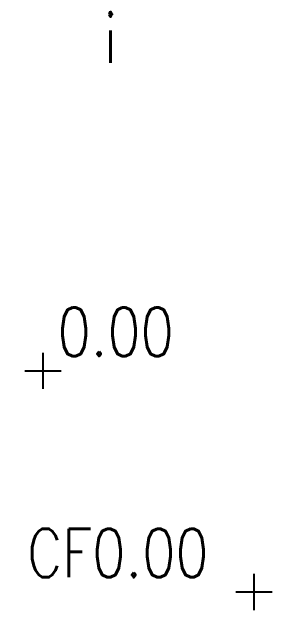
# Model space of a CAD drawing. Header units: millimetres. Extents: x -96513 to 442697, y -70111 to 173034.
# Drawn here: x 6615 to 7580, y 154984 to 157203 of the extents above; entities that cross this region are included whole.
import ezdxf

# ---------------------------------------------------------------- set-up
doc = ezdxf.new("R2010")
doc.units = ezdxf.units.MM
for name, color, linetype in [('Avd', 223, 'Continuous'), ('Elevations', 150, 'Continuous'), ('Storm', 73, 'Continuous')]:
    doc.layers.add(name, color=color, linetype=linetype)
doc.styles.add('MECS', font='ROMANS.shx', dxfattribs={"width": 0.9, "height": 6250})

# ---------------------------------------------------------------- blocks, each defined once
blk = doc.blocks.new('C.Spot-Elevation')
at = {"linetype": 'Continuous'}
for p, q in [((0, 0.672), (0, -0.672)), ((-0.672, 0), (0.672, 0))]:
    blk.add_line(p, q, dxfattribs=at)
at = {"style": 'MECS', "width": 0.8}
blk.add_attdef('ELEV', (0.539, 0.546), '', height=1.8, dxfattribs=at)
blk = doc.blocks.new('C.Slop-Right')
at = {"color": 0, "linetype": 'ByBlock', "lineweight": -2}
blk.add_lwpolyline([(0, 0, 0, 1.197, 0), (-2, 0, 0, 0, 0), (-8, 0, 0, 0, 0)], format="xyseb", dxfattribs=at)
at = {"color": 0, "linetype": 'ByBlock', "lineweight": -2, "style": 'MECS', "width": 0.6}
blk.add_attdef('SLOP', (-8, 0.578), '', height=1.8, dxfattribs=at)

msp = doc.modelspace()

# ---------------------------------------------------------------- block references
at = {"layer": 'Avd'}
ref = msp.add_blockref('C.Slop-Right', (7475.1, 156956.2), dxfattribs=dict(at, xscale=100, yscale=100, zscale=100))
ref.add_attrib('SLOP', 'i', (6962.7, 157014), dxfattribs={"layer": '0', "color": 0, "linetype": 'ByBlock', "lineweight": -2, "height": 180, "style": 'MECS', "width": 0.6})
at = {"layer": 'Elevations', "xscale": 100, "yscale": 100, "zscale": 100}
msp.add_blockref('C.Spot-Elevation', (6730.1, 155871.3), dxfattribs=at).add_auto_attribs({'ELEV': '0.00'})
at = {"layer": 'Storm'}
ref = msp.add_blockref('C.Spot-Elevation', (7512.9, 155051.3), dxfattribs=dict(at, xscale=100, yscale=100, zscale=100))
ref.add_attrib('ELEV', 'CF0.00', (6672.2, 155105.9), dxfattribs={"layer": '0', "height": 180, "style": 'MECS', "width": 0.8})

doc.saveas('drawing.dxf')
